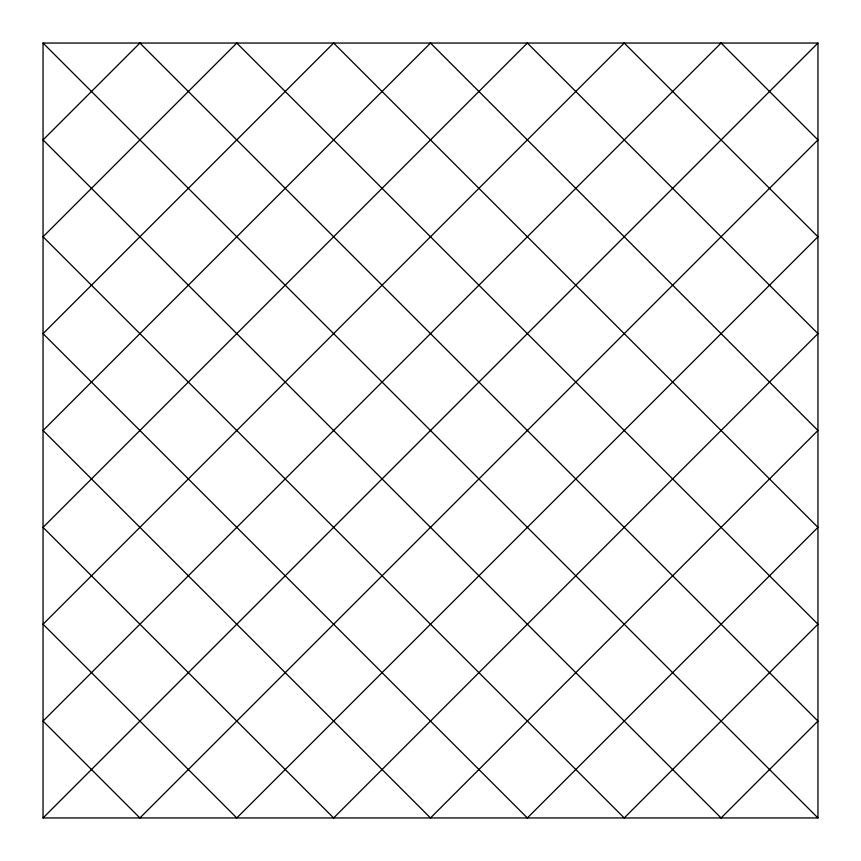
<?xml version="1.0" encoding="UTF-8"?>
<svg xmlns="http://www.w3.org/2000/svg" width="861" height="861" viewBox="0 0 861 861"><rect width="100%" height="100%" fill="white"/><g stroke="black" fill="none" stroke-linecap="round" stroke-linejoin="round"><path stroke-width="1.29" d="M43.05 817.95L817.95 43.05L43.05 43.05L43.05 817.95L817.95 817.95L817.95 43.05M43.05 43.05L817.95 817.95M139.912 43.05L43.05 139.912L721.087 817.95L817.95 721.087L139.912 43.05M236.775 43.05L43.05 236.775L624.225 817.95L817.95 624.225L236.775 43.05M333.637 43.05L43.05 333.637L527.362 817.95L817.95 527.362L333.637 43.05M430.5 43.05L43.05 430.5L430.5 817.95L817.95 430.5L430.5 43.05M527.362 43.05L43.05 527.362L333.637 817.95L817.95 333.637L527.362 43.05M624.225 43.05L43.05 624.225L236.775 817.95L817.95 236.775L624.225 43.05M721.087 43.05L43.05 721.087L139.912 817.95L817.95 139.912L721.087 43.05"/></g></svg>
